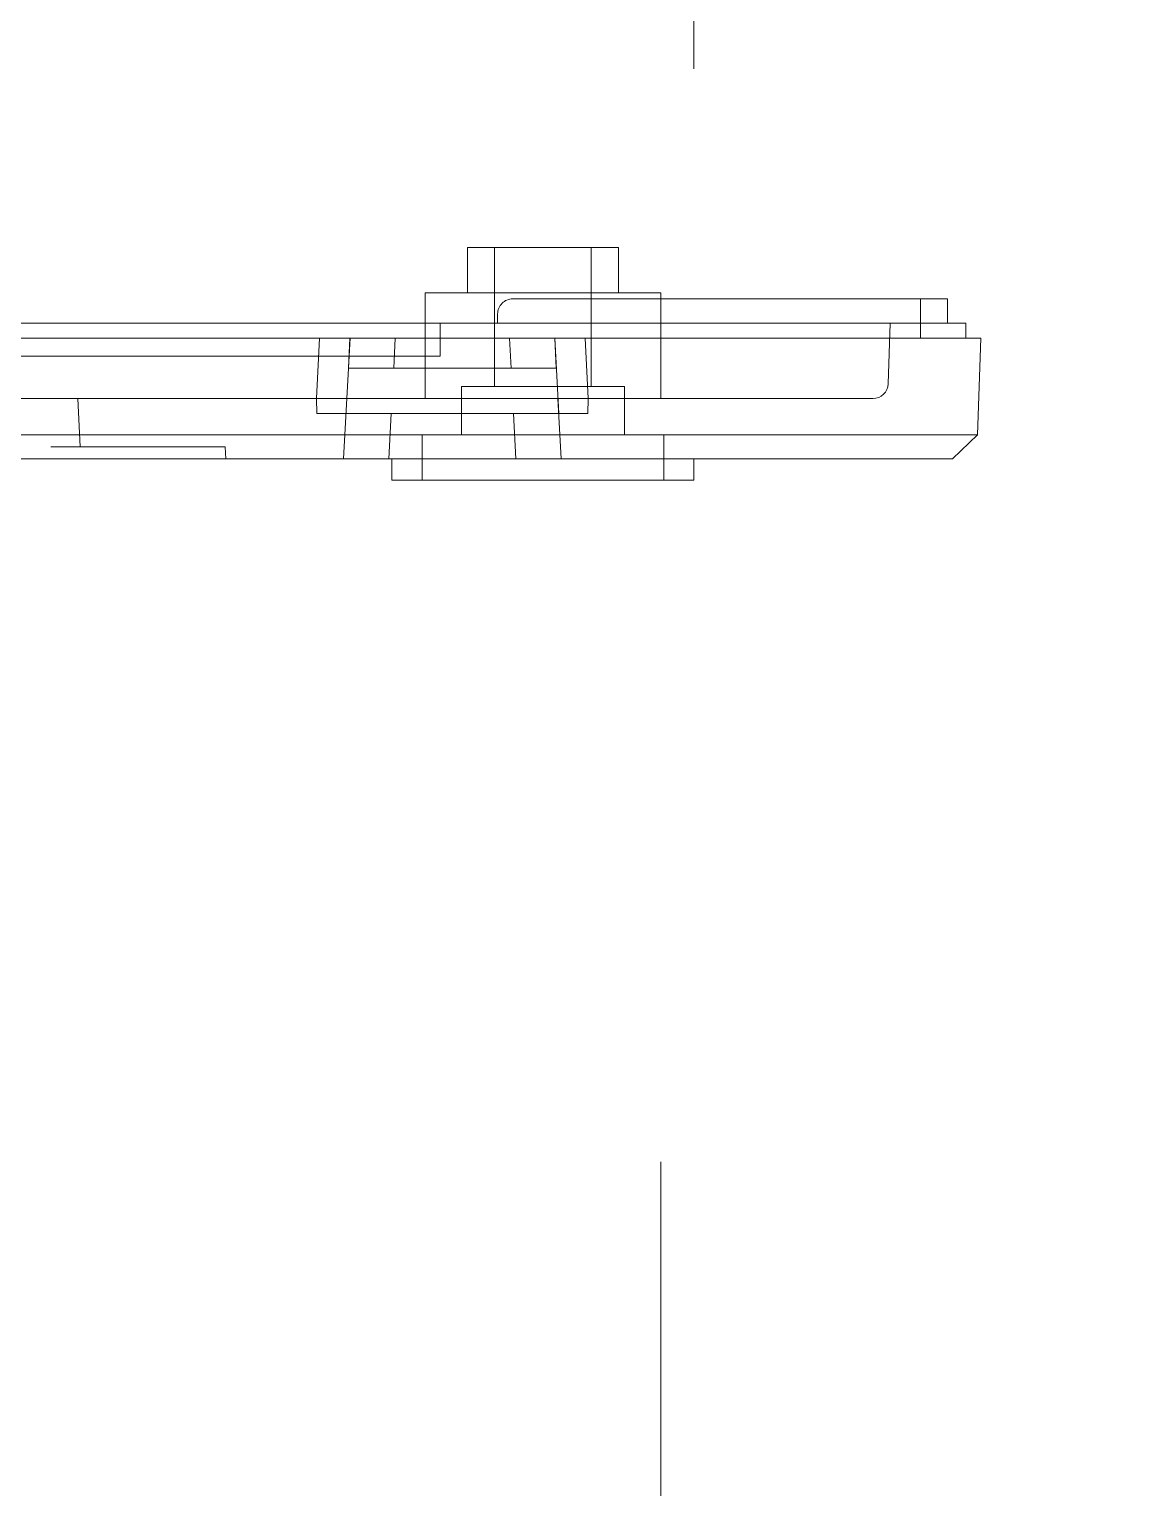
# Model space of a CAD drawing. Header units: millimetres. Extents: x -642 to 642, y -227 to 305.
# Drawn here: x 46.47 to 82.82, y -8.6 to 39.72 of the extents above; entities that cross this region are included whole.
import ezdxf
from ezdxf.lldxf.tags import DXFTag

# ---------------------------------------------------------------- set-up
doc = ezdxf.new("R2010")
doc.units = ezdxf.units.MM
doc.header["$MEASUREMENT"] = 0
doc.layers.add('layer 1', color=7, linetype='Continuous')
tags = doc.linetypes.add('New Line105', pattern=[0.2, 0.1, -0.1]).pattern_tags.tags
tags[6:7] = [DXFTag(74, 4), DXFTag(75, 0), DXFTag(340, '0'), DXFTag(46, 1.0), DXFTag(50, 0.0), DXFTag(44, 0.0), DXFTag(45, 0.0)]
tags[4:5] = [DXFTag(74, 4), DXFTag(75, 0), DXFTag(340, '0'), DXFTag(46, 1.0), DXFTag(50, 0.0), DXFTag(44, 0.0), DXFTag(45, 0.0)]
tags = doc.linetypes.add('New Line106', pattern=[0.2, 0.1, -0.1]).pattern_tags.tags
tags[6:7] = [DXFTag(74, 4), DXFTag(75, 0), DXFTag(340, '0'), DXFTag(46, 1.0), DXFTag(50, 0.0), DXFTag(44, 0.0), DXFTag(45, 0.0)]
tags[4:5] = [DXFTag(74, 4), DXFTag(75, 0), DXFTag(340, '0'), DXFTag(46, 1.0), DXFTag(50, 0.0), DXFTag(44, 0.0), DXFTag(45, 0.0)]
tags = doc.linetypes.add('New Line107', pattern=[0.2, 0.1, -0.1]).pattern_tags.tags
tags[6:7] = [DXFTag(74, 4), DXFTag(75, 0), DXFTag(340, '0'), DXFTag(46, 1.0), DXFTag(50, 0.0), DXFTag(44, 0.0), DXFTag(45, 0.0)]
tags[4:5] = [DXFTag(74, 4), DXFTag(75, 0), DXFTag(340, '0'), DXFTag(46, 1.0), DXFTag(50, 0.0), DXFTag(44, 0.0), DXFTag(45, 0.0)]
tags = doc.linetypes.add('New Line108', pattern=[0.2, 0.1, -0.1]).pattern_tags.tags
tags[6:7] = [DXFTag(74, 4), DXFTag(75, 0), DXFTag(340, '0'), DXFTag(46, 1.0), DXFTag(50, 0.0), DXFTag(44, 0.0), DXFTag(45, 0.0)]
tags[4:5] = [DXFTag(74, 4), DXFTag(75, 0), DXFTag(340, '0'), DXFTag(46, 1.0), DXFTag(50, 0.0), DXFTag(44, 0.0), DXFTag(45, 0.0)]
tags = doc.linetypes.add('New Line109', pattern=[0.2, 0.1, -0.1]).pattern_tags.tags
tags[6:7] = [DXFTag(74, 4), DXFTag(75, 0), DXFTag(340, '0'), DXFTag(46, 1.0), DXFTag(50, 0.0), DXFTag(44, 0.0), DXFTag(45, 0.0)]
tags[4:5] = [DXFTag(74, 4), DXFTag(75, 0), DXFTag(340, '0'), DXFTag(46, 1.0), DXFTag(50, 0.0), DXFTag(44, 0.0), DXFTag(45, 0.0)]
tags = doc.linetypes.add('New Line110', pattern=[0.2, 0.1, -0.1]).pattern_tags.tags
tags[6:7] = [DXFTag(74, 4), DXFTag(75, 0), DXFTag(340, '0'), DXFTag(46, 1.0), DXFTag(50, 0.0), DXFTag(44, 0.0), DXFTag(45, 0.0)]
tags[4:5] = [DXFTag(74, 4), DXFTag(75, 0), DXFTag(340, '0'), DXFTag(46, 1.0), DXFTag(50, 0.0), DXFTag(44, 0.0), DXFTag(45, 0.0)]
tags = doc.linetypes.add('New Line111', pattern=[0.2, 0.1, -0.1]).pattern_tags.tags
tags[6:7] = [DXFTag(74, 4), DXFTag(75, 0), DXFTag(340, '0'), DXFTag(46, 1.0), DXFTag(50, 0.0), DXFTag(44, 0.0), DXFTag(45, 0.0)]
tags[4:5] = [DXFTag(74, 4), DXFTag(75, 0), DXFTag(340, '0'), DXFTag(46, 1.0), DXFTag(50, 0.0), DXFTag(44, 0.0), DXFTag(45, 0.0)]
tags = doc.linetypes.add('New Line112', pattern=[0.2, 0.1, -0.1]).pattern_tags.tags
tags[6:7] = [DXFTag(74, 4), DXFTag(75, 0), DXFTag(340, '0'), DXFTag(46, 1.0), DXFTag(50, 0.0), DXFTag(44, 0.0), DXFTag(45, 0.0)]
tags[4:5] = [DXFTag(74, 4), DXFTag(75, 0), DXFTag(340, '0'), DXFTag(46, 1.0), DXFTag(50, 0.0), DXFTag(44, 0.0), DXFTag(45, 0.0)]
tags = doc.linetypes.add('New Line113', pattern=[0.2, 0.1, -0.1]).pattern_tags.tags
tags[6:7] = [DXFTag(74, 4), DXFTag(75, 0), DXFTag(340, '0'), DXFTag(46, 1.0), DXFTag(50, 0.0), DXFTag(44, 0.0), DXFTag(45, 0.0)]
tags[4:5] = [DXFTag(74, 4), DXFTag(75, 0), DXFTag(340, '0'), DXFTag(46, 1.0), DXFTag(50, 0.0), DXFTag(44, 0.0), DXFTag(45, 0.0)]
tags = doc.linetypes.add('New Line114', pattern=[0.2, 0.1, -0.1]).pattern_tags.tags
tags[6:7] = [DXFTag(74, 4), DXFTag(75, 0), DXFTag(340, '0'), DXFTag(46, 1.0), DXFTag(50, 0.0), DXFTag(44, 0.0), DXFTag(45, 0.0)]
tags[4:5] = [DXFTag(74, 4), DXFTag(75, 0), DXFTag(340, '0'), DXFTag(46, 1.0), DXFTag(50, 0.0), DXFTag(44, 0.0), DXFTag(45, 0.0)]
tags = doc.linetypes.add('New Line115', pattern=[0.2, 0.1, -0.1]).pattern_tags.tags
tags[6:7] = [DXFTag(74, 4), DXFTag(75, 0), DXFTag(340, '0'), DXFTag(46, 1.0), DXFTag(50, 0.0), DXFTag(44, 0.0), DXFTag(45, 0.0)]
tags[4:5] = [DXFTag(74, 4), DXFTag(75, 0), DXFTag(340, '0'), DXFTag(46, 1.0), DXFTag(50, 0.0), DXFTag(44, 0.0), DXFTag(45, 0.0)]
tags = doc.linetypes.add('New Line116', pattern=[0.2, 0.1, -0.1]).pattern_tags.tags
tags[6:7] = [DXFTag(74, 4), DXFTag(75, 0), DXFTag(340, '0'), DXFTag(46, 1.0), DXFTag(50, 0.0), DXFTag(44, 0.0), DXFTag(45, 0.0)]
tags[4:5] = [DXFTag(74, 4), DXFTag(75, 0), DXFTag(340, '0'), DXFTag(46, 1.0), DXFTag(50, 0.0), DXFTag(44, 0.0), DXFTag(45, 0.0)]
tags = doc.linetypes.add('New Line117', pattern=[0.2, 0.1, -0.1]).pattern_tags.tags
tags[6:7] = [DXFTag(74, 4), DXFTag(75, 0), DXFTag(340, '0'), DXFTag(46, 1.0), DXFTag(50, 0.0), DXFTag(44, 0.0), DXFTag(45, 0.0)]
tags[4:5] = [DXFTag(74, 4), DXFTag(75, 0), DXFTag(340, '0'), DXFTag(46, 1.0), DXFTag(50, 0.0), DXFTag(44, 0.0), DXFTag(45, 0.0)]
tags = doc.linetypes.add('New Line118', pattern=[0.2, 0.1, -0.1]).pattern_tags.tags
tags[6:7] = [DXFTag(74, 4), DXFTag(75, 0), DXFTag(340, '0'), DXFTag(46, 1.0), DXFTag(50, 0.0), DXFTag(44, 0.0), DXFTag(45, 0.0)]
tags[4:5] = [DXFTag(74, 4), DXFTag(75, 0), DXFTag(340, '0'), DXFTag(46, 1.0), DXFTag(50, 0.0), DXFTag(44, 0.0), DXFTag(45, 0.0)]
tags = doc.linetypes.add('New Line119', pattern=[0.2, 0.1, -0.1]).pattern_tags.tags
tags[6:7] = [DXFTag(74, 4), DXFTag(75, 0), DXFTag(340, '0'), DXFTag(46, 1.0), DXFTag(50, 0.0), DXFTag(44, 0.0), DXFTag(45, 0.0)]
tags[4:5] = [DXFTag(74, 4), DXFTag(75, 0), DXFTag(340, '0'), DXFTag(46, 1.0), DXFTag(50, 0.0), DXFTag(44, 0.0), DXFTag(45, 0.0)]
tags = doc.linetypes.add('New Line120', pattern=[0.2, 0.1, -0.1]).pattern_tags.tags
tags[6:7] = [DXFTag(74, 4), DXFTag(75, 0), DXFTag(340, '0'), DXFTag(46, 1.0), DXFTag(50, 0.0), DXFTag(44, 0.0), DXFTag(45, 0.0)]
tags[4:5] = [DXFTag(74, 4), DXFTag(75, 0), DXFTag(340, '0'), DXFTag(46, 1.0), DXFTag(50, 0.0), DXFTag(44, 0.0), DXFTag(45, 0.0)]
tags = doc.linetypes.add('New Line121', pattern=[0.2, 0.1, -0.1]).pattern_tags.tags
tags[6:7] = [DXFTag(74, 4), DXFTag(75, 0), DXFTag(340, '0'), DXFTag(46, 1.0), DXFTag(50, 0.0), DXFTag(44, 0.0), DXFTag(45, 0.0)]
tags[4:5] = [DXFTag(74, 4), DXFTag(75, 0), DXFTag(340, '0'), DXFTag(46, 1.0), DXFTag(50, 0.0), DXFTag(44, 0.0), DXFTag(45, 0.0)]
tags = doc.linetypes.add('New Line122', pattern=[0.2, 0.1, -0.1]).pattern_tags.tags
tags[6:7] = [DXFTag(74, 4), DXFTag(75, 0), DXFTag(340, '0'), DXFTag(46, 1.0), DXFTag(50, 0.0), DXFTag(44, 0.0), DXFTag(45, 0.0)]
tags[4:5] = [DXFTag(74, 4), DXFTag(75, 0), DXFTag(340, '0'), DXFTag(46, 1.0), DXFTag(50, 0.0), DXFTag(44, 0.0), DXFTag(45, 0.0)]
tags = doc.linetypes.add('New Line123', pattern=[0.2, 0.1, -0.1]).pattern_tags.tags
tags[6:7] = [DXFTag(74, 4), DXFTag(75, 0), DXFTag(340, '0'), DXFTag(46, 1.0), DXFTag(50, 0.0), DXFTag(44, 0.0), DXFTag(45, 0.0)]
tags[4:5] = [DXFTag(74, 4), DXFTag(75, 0), DXFTag(340, '0'), DXFTag(46, 1.0), DXFTag(50, 0.0), DXFTag(44, 0.0), DXFTag(45, 0.0)]
tags = doc.linetypes.add('New Line124', pattern=[0.2, 0.1, -0.1]).pattern_tags.tags
tags[6:7] = [DXFTag(74, 4), DXFTag(75, 0), DXFTag(340, '0'), DXFTag(46, 1.0), DXFTag(50, 0.0), DXFTag(44, 0.0), DXFTag(45, 0.0)]
tags[4:5] = [DXFTag(74, 4), DXFTag(75, 0), DXFTag(340, '0'), DXFTag(46, 1.0), DXFTag(50, 0.0), DXFTag(44, 0.0), DXFTag(45, 0.0)]
tags = doc.linetypes.add('New Line125', pattern=[0.2, 0.1, -0.1]).pattern_tags.tags
tags[6:7] = [DXFTag(74, 4), DXFTag(75, 0), DXFTag(340, '0'), DXFTag(46, 1.0), DXFTag(50, 0.0), DXFTag(44, 0.0), DXFTag(45, 0.0)]
tags[4:5] = [DXFTag(74, 4), DXFTag(75, 0), DXFTag(340, '0'), DXFTag(46, 1.0), DXFTag(50, 0.0), DXFTag(44, 0.0), DXFTag(45, 0.0)]
tags = doc.linetypes.add('New Line126', pattern=[0.2, 0.1, -0.1]).pattern_tags.tags
tags[6:7] = [DXFTag(74, 4), DXFTag(75, 0), DXFTag(340, '0'), DXFTag(46, 1.0), DXFTag(50, 0.0), DXFTag(44, 0.0), DXFTag(45, 0.0)]
tags[4:5] = [DXFTag(74, 4), DXFTag(75, 0), DXFTag(340, '0'), DXFTag(46, 1.0), DXFTag(50, 0.0), DXFTag(44, 0.0), DXFTag(45, 0.0)]
tags = doc.linetypes.add('New Line127', pattern=[0.2, 0.1, -0.1]).pattern_tags.tags
tags[6:7] = [DXFTag(74, 4), DXFTag(75, 0), DXFTag(340, '0'), DXFTag(46, 1.0), DXFTag(50, 0.0), DXFTag(44, 0.0), DXFTag(45, 0.0)]
tags[4:5] = [DXFTag(74, 4), DXFTag(75, 0), DXFTag(340, '0'), DXFTag(46, 1.0), DXFTag(50, 0.0), DXFTag(44, 0.0), DXFTag(45, 0.0)]
tags = doc.linetypes.add('New Line128', pattern=[0.2, 0.1, -0.1]).pattern_tags.tags
tags[6:7] = [DXFTag(74, 4), DXFTag(75, 0), DXFTag(340, '0'), DXFTag(46, 1.0), DXFTag(50, 0.0), DXFTag(44, 0.0), DXFTag(45, 0.0)]
tags[4:5] = [DXFTag(74, 4), DXFTag(75, 0), DXFTag(340, '0'), DXFTag(46, 1.0), DXFTag(50, 0.0), DXFTag(44, 0.0), DXFTag(45, 0.0)]
tags = doc.linetypes.add('New Line129', pattern=[0.2, 0.1, -0.1]).pattern_tags.tags
tags[6:7] = [DXFTag(74, 4), DXFTag(75, 0), DXFTag(340, '0'), DXFTag(46, 1.0), DXFTag(50, 0.0), DXFTag(44, 0.0), DXFTag(45, 0.0)]
tags[4:5] = [DXFTag(74, 4), DXFTag(75, 0), DXFTag(340, '0'), DXFTag(46, 1.0), DXFTag(50, 0.0), DXFTag(44, 0.0), DXFTag(45, 0.0)]
tags = doc.linetypes.add('New Line130', pattern=[0.2, 0.1, -0.1]).pattern_tags.tags
tags[6:7] = [DXFTag(74, 4), DXFTag(75, 0), DXFTag(340, '0'), DXFTag(46, 1.0), DXFTag(50, 0.0), DXFTag(44, 0.0), DXFTag(45, 0.0)]
tags[4:5] = [DXFTag(74, 4), DXFTag(75, 0), DXFTag(340, '0'), DXFTag(46, 1.0), DXFTag(50, 0.0), DXFTag(44, 0.0), DXFTag(45, 0.0)]
tags = doc.linetypes.add('New Line131', pattern=[0.2, 0.1, -0.1]).pattern_tags.tags
tags[6:7] = [DXFTag(74, 4), DXFTag(75, 0), DXFTag(340, '0'), DXFTag(46, 1.0), DXFTag(50, 0.0), DXFTag(44, 0.0), DXFTag(45, 0.0)]
tags[4:5] = [DXFTag(74, 4), DXFTag(75, 0), DXFTag(340, '0'), DXFTag(46, 1.0), DXFTag(50, 0.0), DXFTag(44, 0.0), DXFTag(45, 0.0)]
tags = doc.linetypes.add('New Line132', pattern=[0.2, 0.1, -0.1]).pattern_tags.tags
tags[6:7] = [DXFTag(74, 4), DXFTag(75, 0), DXFTag(340, '0'), DXFTag(46, 1.0), DXFTag(50, 0.0), DXFTag(44, 0.0), DXFTag(45, 0.0)]
tags[4:5] = [DXFTag(74, 4), DXFTag(75, 0), DXFTag(340, '0'), DXFTag(46, 1.0), DXFTag(50, 0.0), DXFTag(44, 0.0), DXFTag(45, 0.0)]
tags = doc.linetypes.add('New Line257', pattern=[0.2, 0.1, -0.1]).pattern_tags.tags
tags[6:7] = [DXFTag(74, 4), DXFTag(75, 0), DXFTag(340, '0'), DXFTag(46, 1.0), DXFTag(50, 0.0), DXFTag(44, 0.0), DXFTag(45, 0.0)]
tags[4:5] = [DXFTag(74, 4), DXFTag(75, 0), DXFTag(340, '0'), DXFTag(46, 1.0), DXFTag(50, 0.0), DXFTag(44, 0.0), DXFTag(45, 0.0)]
tags = doc.linetypes.add('New Line59', pattern=[0.2, 0.1, -0.1]).pattern_tags.tags
tags[6:7] = [DXFTag(74, 4), DXFTag(75, 0), DXFTag(340, '0'), DXFTag(46, 1.0), DXFTag(50, 0.0), DXFTag(44, 0.0), DXFTag(45, 0.0)]
tags[4:5] = [DXFTag(74, 4), DXFTag(75, 0), DXFTag(340, '0'), DXFTag(46, 1.0), DXFTag(50, 0.0), DXFTag(44, 0.0), DXFTag(45, 0.0)]
tags = doc.linetypes.add('New Line63', pattern=[0.2, 0.1, -0.1]).pattern_tags.tags
tags[6:7] = [DXFTag(74, 4), DXFTag(75, 0), DXFTag(340, '0'), DXFTag(46, 1.0), DXFTag(50, 0.0), DXFTag(44, 0.0), DXFTag(45, 0.0)]
tags[4:5] = [DXFTag(74, 4), DXFTag(75, 0), DXFTag(340, '0'), DXFTag(46, 1.0), DXFTag(50, 0.0), DXFTag(44, 0.0), DXFTag(45, 0.0)]
tags = doc.linetypes.add('New Line64', pattern=[0.2, 0.1, -0.1]).pattern_tags.tags
tags[6:7] = [DXFTag(74, 4), DXFTag(75, 0), DXFTag(340, '0'), DXFTag(46, 1.0), DXFTag(50, 0.0), DXFTag(44, 0.0), DXFTag(45, 0.0)]
tags[4:5] = [DXFTag(74, 4), DXFTag(75, 0), DXFTag(340, '0'), DXFTag(46, 1.0), DXFTag(50, 0.0), DXFTag(44, 0.0), DXFTag(45, 0.0)]
tags = doc.linetypes.add('New Line79', pattern=[0.2, 0.1, -0.1]).pattern_tags.tags
tags[6:7] = [DXFTag(74, 4), DXFTag(75, 0), DXFTag(340, '0'), DXFTag(46, 1.0), DXFTag(50, 0.0), DXFTag(44, 0.0), DXFTag(45, 0.0)]
tags[4:5] = [DXFTag(74, 4), DXFTag(75, 0), DXFTag(340, '0'), DXFTag(46, 1.0), DXFTag(50, 0.0), DXFTag(44, 0.0), DXFTag(45, 0.0)]
tags = doc.linetypes.add('New Line80', pattern=[0.2, 0.1, -0.1]).pattern_tags.tags
tags[6:7] = [DXFTag(74, 4), DXFTag(75, 0), DXFTag(340, '0'), DXFTag(46, 1.0), DXFTag(50, 0.0), DXFTag(44, 0.0), DXFTag(45, 0.0)]
tags[4:5] = [DXFTag(74, 4), DXFTag(75, 0), DXFTag(340, '0'), DXFTag(46, 1.0), DXFTag(50, 0.0), DXFTag(44, 0.0), DXFTag(45, 0.0)]
tags = doc.linetypes.add('New Line83', pattern=[0.2, 0.1, -0.1]).pattern_tags.tags
tags[6:7] = [DXFTag(74, 4), DXFTag(75, 0), DXFTag(340, '0'), DXFTag(46, 1.0), DXFTag(50, 0.0), DXFTag(44, 0.0), DXFTag(45, 0.0)]
tags[4:5] = [DXFTag(74, 4), DXFTag(75, 0), DXFTag(340, '0'), DXFTag(46, 1.0), DXFTag(50, 0.0), DXFTag(44, 0.0), DXFTag(45, 0.0)]
tags = doc.linetypes.add('New Line84', pattern=[0.2, 0.1, -0.1]).pattern_tags.tags
tags[6:7] = [DXFTag(74, 4), DXFTag(75, 0), DXFTag(340, '0'), DXFTag(46, 1.0), DXFTag(50, 0.0), DXFTag(44, 0.0), DXFTag(45, 0.0)]
tags[4:5] = [DXFTag(74, 4), DXFTag(75, 0), DXFTag(340, '0'), DXFTag(46, 1.0), DXFTag(50, 0.0), DXFTag(44, 0.0), DXFTag(45, 0.0)]
tags = doc.linetypes.add('New Line86', pattern=[0.2, 0.1, -0.1]).pattern_tags.tags
tags[6:7] = [DXFTag(74, 4), DXFTag(75, 0), DXFTag(340, '0'), DXFTag(46, 1.0), DXFTag(50, 0.0), DXFTag(44, 0.0), DXFTag(45, 0.0)]
tags[4:5] = [DXFTag(74, 4), DXFTag(75, 0), DXFTag(340, '0'), DXFTag(46, 1.0), DXFTag(50, 0.0), DXFTag(44, 0.0), DXFTag(45, 0.0)]
tags = doc.linetypes.add('New Line88', pattern=[0.2, 0.1, -0.1]).pattern_tags.tags
tags[6:7] = [DXFTag(74, 4), DXFTag(75, 0), DXFTag(340, '0'), DXFTag(46, 1.0), DXFTag(50, 0.0), DXFTag(44, 0.0), DXFTag(45, 0.0)]
tags[4:5] = [DXFTag(74, 4), DXFTag(75, 0), DXFTag(340, '0'), DXFTag(46, 1.0), DXFTag(50, 0.0), DXFTag(44, 0.0), DXFTag(45, 0.0)]
tags = doc.linetypes.add('New Line91', pattern=[0.2, 0.1, -0.1]).pattern_tags.tags
tags[6:7] = [DXFTag(74, 4), DXFTag(75, 0), DXFTag(340, '0'), DXFTag(46, 1.0), DXFTag(50, 0.0), DXFTag(44, 0.0), DXFTag(45, 0.0)]
tags[4:5] = [DXFTag(74, 4), DXFTag(75, 0), DXFTag(340, '0'), DXFTag(46, 1.0), DXFTag(50, 0.0), DXFTag(44, 0.0), DXFTag(45, 0.0)]
tags = doc.linetypes.add('New Line93', pattern=[0.2, 0.1, -0.1]).pattern_tags.tags
tags[6:7] = [DXFTag(74, 4), DXFTag(75, 0), DXFTag(340, '0'), DXFTag(46, 1.0), DXFTag(50, 0.0), DXFTag(44, 0.0), DXFTag(45, 0.0)]
tags[4:5] = [DXFTag(74, 4), DXFTag(75, 0), DXFTag(340, '0'), DXFTag(46, 1.0), DXFTag(50, 0.0), DXFTag(44, 0.0), DXFTag(45, 0.0)]

msp = doc.modelspace()

# ---------------------------------------------------------------- linework, layer by layer
at = {"layer": 'layer 1', "lineweight": 9}
for points, knots in [([(68.4862, 76.6694), (68.4862, 79.4308), (66.2476, 81.6694), (63.4862, 81.6694), (60.7248, 81.6694), (58.4862, 79.4308), (58.4862, 76.6694), (58.4862, 73.908), (60.7247, 71.6694), (63.4862, 71.6694), (66.2476, 71.6694), (68.4862, 73.9079), (68.4862, 76.6693), (68.4862, 209.2165), (68.4862, -55.8778), (68.4862, 76.6694)], [0, 0, 0, 0, 0.25, 0.25, 0.25, 0.5, 0.5, 0.5, 0.75, 0.75, 0.75, 1, 1, 1, 1.0001, 1.0001, 1.0001, 1.0001]), ([(67.3862, -27.6445), (67.3862, -25.4906), (65.6401, -23.7445), (63.4862, -23.7445), (61.3323, -23.7445), (59.5862, -25.4906), (59.5862, -27.6445), (59.5862, -29.7984), (61.3323, -31.5445), (63.4862, -31.5445), (65.6401, -31.5445), (67.3862, -29.7985), (67.3862, -27.6446), (67.3862, 75.7426), (67.3862, -131.0317), (67.3862, -27.6445)], [0, 0, 0, 0, 0.25, 0.25, 0.25, 0.5, 0.5, 0.5, 0.75, 0.75, 0.75, 1, 1, 1, 1.0001, 1.0001, 1.0001, 1.0001]), ([(62.4862, 30.7867), (62.3536, 30.7867), (62.2264, 30.734), (62.1326, 30.6403), (62.0389, 30.5465), (61.9862, 30.4193), (61.9862, 30.2867)], [0, 0, 0, 0, 0.5, 0.5, 0.5, 1, 1, 1, 1])]:
    msp.add_open_spline(points, degree=3, knots=knots, dxfattribs=at)
at = {"layer": 'layer 1', "lineweight": 40}
msp.add_open_spline([(154.071, 208.1518), (154.071, 208.1518), (-130.929, 208.1518), (-130.929, 208.1518), (-130.929, 208.1518), (-130.929, -207.3482), (-130.929, -207.3482), (-130.929, -207.3482), (154.071, -207.3482), (154.071, -207.3482), (154.071, -207.3482), (154.071, 208.1518), (154.071, 208.1518)], degree=3, knots=[0, 0, 0, 0, 0.25, 0.25, 0.25, 0.5, 0.5, 0.5, 0.75, 0.75, 0.75, 1, 1, 1, 1], dxfattribs=at)
at = {"layer": 'layer 1', "lineweight": 9}
for points in [[(60.9862, 32.4867), (60.9862, 32.4867), (65.9862, 32.4867), (65.9862, 32.4867)], [(60.9862, 30.9867), (60.9862, 30.9867), (60.9862, 32.4867), (60.9862, 32.4867)], [(65.9862, 30.9867), (65.9862, 30.9867), (65.9862, 32.4867), (65.9862, 32.4867)], [(59.5862, 30.9867), (59.5862, 30.9867), (67.3862, 30.9867), (67.3862, 30.9867)], [(59.5862, 29.9867), (59.5862, 29.9867), (59.5862, 30.9867), (59.5862, 30.9867)], [(67.3862, 30.7867), (67.3862, 30.7867), (67.3862, 30.9867), (67.3862, 30.9867)], [(62.4862, 30.7867), (62.4862, 30.7867), (76.8862, 30.7867), (76.8862, 30.7867)], [(76.8862, 29.9867), (76.8862, 29.9867), (76.8862, 30.7867), (76.8862, 30.7867)], [(-46.5138, 29.9867), (-46.5138, 29.9867), (77.4862, 29.9867), (77.4862, 29.9867)], [(61.9862, 29.9867), (61.9862, 29.9867), (61.9862, 30.2867), (61.9862, 30.2867)], [(77.4862, 29.4867), (77.4862, 29.4867), (77.4862, 29.9867), (77.4862, 29.9867)], [(-47.0138, 29.4867), (-47.0138, 29.4867), (77.9862, 29.4867), (77.9862, 29.4867)], [(77.9862, 29.4867), (77.9862, 29.4867), (77.8744, 26.2862), (77.8744, 26.2862)], [(77.8744, 26.2862), (77.8744, 26.2862), (-46.9021, 26.2862), (-46.9021, 26.2862)], [(77.0465, 25.4867), (77.0465, 25.4867), (77.8744, 26.2862), (77.8744, 26.2862)], [(77.0465, 25.4867), (77.0465, 25.4867), (-46.0741, 25.4867), (-46.0741, 25.4867)], [(58.4862, 25.4867), (58.4862, 25.4867), (58.4862, 24.7867), (58.4862, 24.7867)], [(68.4862, 25.4867), (68.4862, 25.4867), (68.4862, 24.7867), (68.4862, 24.7867)], [(68.4862, 24.7867), (68.4862, 24.7867), (58.4862, 24.7867), (58.4862, 24.7867)]]:
    msp.add_open_spline(points, degree=3, dxfattribs=at)
at = {"layer": 'layer 1', "color": 8, "linetype": 'New Line93', "lineweight": 9}
msp.add_open_spline([(65.0862, 32.4867), (65.0862, 32.4867), (61.8862, 32.4867), (61.8862, 32.4867)], degree=3, dxfattribs=at)
at = {"layer": 'layer 1', "color": 8, "linetype": 'New Line116', "lineweight": 9}
msp.add_open_spline([(61.8862, 32.4867), (61.8862, 32.4867), (61.8862, 27.8867), (61.8862, 27.8867)], degree=3, dxfattribs=at)
at = {"layer": 'layer 1', "color": 8, "linetype": 'New Line126', "lineweight": 9}
msp.add_open_spline([(65.0862, 32.4867), (65.0862, 32.4867), (65.0862, 27.8867), (65.0862, 27.8867)], degree=3, dxfattribs=at)
at = {"layer": 'layer 1', "color": 8, "linetype": 'New Line91', "lineweight": 9}
msp.add_open_spline([(65.0862, 30.9867), (65.0862, 30.9867), (61.8862, 30.9867), (61.8862, 30.9867)], degree=3, dxfattribs=at)
at = {"layer": 'layer 1', "color": 8, "linetype": 'New Line129', "lineweight": 9}
msp.add_open_spline([(67.3862, 27.4867), (67.3862, 27.4867), (67.3862, 30.7867), (67.3862, 30.7867)], degree=3, dxfattribs=at)
at = {"layer": 'layer 1', "color": 8, "linetype": 'New Line131', "lineweight": 9}
msp.add_open_spline([(75.9862, 29.4867), (75.9862, 29.4867), (75.9862, 30.7867), (75.9862, 30.7867)], degree=3, dxfattribs=at)
at = {"layer": 'layer 1', "color": 8, "linetype": 'New Line113', "lineweight": 9}
msp.add_open_spline([(59.5862, 27.4867), (59.5862, 27.4867), (59.5862, 29.9867), (59.5862, 29.9867)], degree=3, dxfattribs=at)
at = {"layer": 'layer 1', "color": 8, "linetype": 'New Line114', "lineweight": 9}
msp.add_open_spline([(60.0862, 29.9867), (60.0862, 29.9867), (60.0862, 28.8867), (60.0862, 28.8867)], degree=3, dxfattribs=at)
at = {"layer": 'layer 1', "color": 8, "linetype": 'New Line132', "lineweight": 9}
msp.add_open_spline([(74.9862, 29.9867), (74.9862, 29.9867), (74.9157, 27.9693), (74.9157, 27.9693)], degree=3, dxfattribs=at)
at = {"layer": 'layer 1', "color": 8, "linetype": 'New Line110', "lineweight": 9}
msp.add_open_spline([(56.0922, 29.4867), (56.0922, 29.4867), (55.9862, 27.4867), (55.9862, 27.4867)], degree=3, dxfattribs=at)
at = {"layer": 'layer 1', "color": 8, "linetype": 'New Line108', "lineweight": 9}
msp.add_open_spline([(57.0958, 29.4867), (57.0958, 29.4867), (57.0434, 28.4867), (57.0434, 28.4867)], degree=3, dxfattribs=at)
at = {"layer": 'layer 1', "color": 8, "linetype": 'New Line111', "lineweight": 9}
msp.add_open_spline([(57.0974, 29.4867), (57.0974, 29.4867), (57.0438, 28.4867), (57.0438, 28.4867)], degree=3, dxfattribs=at)
at = {"layer": 'layer 1', "color": 8, "linetype": 'New Line117', "lineweight": 9}
msp.add_open_spline([(58.5958, 29.4867), (58.5958, 29.4867), (58.5434, 28.4867), (58.5434, 28.4867)], degree=3, dxfattribs=at)
at = {"layer": 'layer 1', "color": 8, "linetype": 'New Line119', "lineweight": 9}
msp.add_open_spline([(58.5434, 28.4867), (58.5434, 28.4867), (58.5958, 29.4867), (58.5958, 29.4867)], degree=3, dxfattribs=at)
at = {"layer": 'layer 1', "color": 8, "linetype": 'New Line122', "lineweight": 9}
msp.add_open_spline([(62.429, 28.4867), (62.429, 28.4867), (62.3766, 29.4867), (62.3766, 29.4867)], degree=3, dxfattribs=at)
at = {"layer": 'layer 1', "color": 8, "linetype": 'New Line125', "lineweight": 9}
msp.add_open_spline([(64.0075, 26.9867), (64.0075, 26.9867), (63.8749, 29.4867), (63.8749, 29.4867)], degree=3, dxfattribs=at)
at = {"layer": 'layer 1', "color": 8, "linetype": 'New Line123', "lineweight": 9}
msp.add_open_spline([(63.8766, 29.4867), (63.8766, 29.4867), (63.929, 28.4867), (63.929, 28.4867)], degree=3, dxfattribs=at)
at = {"layer": 'layer 1', "color": 8, "linetype": 'New Line120', "lineweight": 9}
msp.add_open_spline([(64.8801, 29.4867), (64.8801, 29.4867), (64.9862, 27.4867), (64.9862, 27.4867)], degree=3, dxfattribs=at)
at = {"layer": 'layer 1', "color": 8, "linetype": 'New Line88', "lineweight": 9}
msp.add_open_spline([(60.0862, 28.8867), (60.0862, 28.8867), (-29.1138, 28.8867), (-29.1138, 28.8867)], degree=3, dxfattribs=at)
at = {"layer": 'layer 1', "color": 8, "linetype": 'New Line109', "lineweight": 9}
msp.add_open_spline([(57.0438, 28.4867), (57.0438, 28.4867), (56.8862, 25.4867), (56.8862, 25.4867)], degree=3, dxfattribs=at)
at = {"layer": 'layer 1', "color": 8, "linetype": 'New Line86', "lineweight": 9}
msp.add_open_spline([(63.9289, 28.4867), (63.9289, 28.4867), (57.0438, 28.4867), (57.0438, 28.4867)], degree=3, dxfattribs=at)
at = {"layer": 'layer 1', "color": 8, "linetype": 'New Line84', "lineweight": 9}
msp.add_open_spline([(66.1862, 27.8867), (66.1862, 27.8867), (60.7862, 27.8867), (60.7862, 27.8867)], degree=3, dxfattribs=at)
at = {"layer": 'layer 1', "color": 8, "linetype": 'New Line115', "lineweight": 9}
msp.add_open_spline([(60.7862, 27.8867), (60.7862, 27.8867), (60.7862, 26.2867), (60.7862, 26.2867)], degree=3, dxfattribs=at)
at = {"layer": 'layer 1', "color": 8, "linetype": 'New Line128', "lineweight": 9}
msp.add_open_spline([(66.1862, 27.8867), (66.1862, 27.8867), (66.1862, 26.2867), (66.1862, 26.2867)], degree=3, dxfattribs=at)
at = {"layer": 'layer 1', "color": 8, "linetype": 'New Line257', "lineweight": 9}
msp.add_open_spline([(74.416, 27.4867), (74.6854, 27.4867), (74.9063, 27.7001), (74.9157, 27.9693)], degree=3, dxfattribs=at)
at = {"layer": 'layer 1', "color": 8, "linetype": 'New Line83', "lineweight": 9}
msp.add_open_spline([(-43.4437, 27.4867), (-43.4437, 27.4867), (74.416, 27.4867), (74.416, 27.4867)], degree=3, dxfattribs=at)
at = {"layer": 'layer 1', "color": 8, "linetype": 'New Line105', "lineweight": 9}
msp.add_open_spline([(48.0814, 27.4867), (48.0814, 27.4867), (48.1652, 25.8867), (48.1652, 25.8867)], degree=3, dxfattribs=at)
at = {"layer": 'layer 1', "color": 8, "linetype": 'New Line107', "lineweight": 9}
msp.add_open_spline([(55.9862, 27.4867), (55.9862, 27.4867), (55.9949, 26.9867), (55.9949, 26.9867)], degree=3, dxfattribs=at)
at = {"layer": 'layer 1', "color": 8, "linetype": 'New Line80', "lineweight": 9}
msp.add_open_spline([(67.3862, 27.4867), (67.3862, 27.4867), (59.5862, 27.4867), (59.5862, 27.4867)], degree=3, dxfattribs=at)
at = {"layer": 'layer 1', "color": 8, "linetype": 'New Line124', "lineweight": 9}
msp.add_open_spline([(63.9814, 27.4867), (63.9814, 27.4867), (64.0862, 25.4867), (64.0862, 25.4867)], degree=3, dxfattribs=at)
at = {"layer": 'layer 1', "color": 8, "linetype": 'New Line127', "lineweight": 9}
msp.add_open_spline([(64.9862, 27.4867), (64.9862, 27.4867), (64.9775, 26.9867), (64.9775, 26.9867)], degree=3, dxfattribs=at)
at = {"layer": 'layer 1', "color": 8, "linetype": 'New Line79', "lineweight": 9}
msp.add_open_spline([(55.9949, 26.9867), (55.9949, 26.9867), (64.9775, 26.9867), (64.9775, 26.9867)], degree=3, dxfattribs=at)
at = {"layer": 'layer 1', "color": 8, "linetype": 'New Line118', "lineweight": 9}
msp.add_open_spline([(58.4648, 26.9867), (58.4648, 26.9867), (58.3862, 25.4867), (58.3862, 25.4867)], degree=3, dxfattribs=at)
at = {"layer": 'layer 1', "color": 8, "linetype": 'New Line121', "lineweight": 9}
msp.add_open_spline([(62.5862, 25.4867), (62.5862, 25.4867), (62.5076, 26.9867), (62.5076, 26.9867)], degree=3, dxfattribs=at)
at = {"layer": 'layer 1', "color": 8, "linetype": 'New Line112', "lineweight": 9}
msp.add_open_spline([(59.4862, 26.2867), (59.4862, 26.2867), (59.4862, 24.7867), (59.4862, 24.7867)], degree=3, dxfattribs=at)
at = {"layer": 'layer 1', "color": 8, "linetype": 'New Line130', "lineweight": 9}
msp.add_open_spline([(67.4862, 26.2867), (67.4862, 26.2867), (67.4862, 24.7867), (67.4862, 24.7867)], degree=3, dxfattribs=at)
at = {"layer": 'layer 1', "color": 8, "linetype": 'New Line64', "lineweight": 9}
msp.add_open_spline([(52.9652, 25.8867), (52.9652, 25.8867), (47.1862, 25.8867), (47.1862, 25.8867)], degree=3, dxfattribs=at)
at = {"layer": 'layer 1', "color": 8, "linetype": 'New Line106', "lineweight": 9}
msp.add_open_spline([(52.9652, 25.8867), (52.9652, 25.8867), (52.9862, 25.4867), (52.9862, 25.4867)], degree=3, dxfattribs=at)
at = {"layer": 'layer 1', "color": 8, "linetype": 'New Line63', "lineweight": 9}
msp.add_open_spline([(58.4862, 25.4867), (58.4862, 25.4867), (68.4862, 25.4867), (68.4862, 25.4867)], degree=3, dxfattribs=at)
at = {"layer": 'layer 1', "color": 8, "linetype": 'New Line59', "lineweight": 9}
msp.add_open_spline([(59.4862, 24.7867), (59.4862, 24.7867), (67.4862, 24.7867), (67.4862, 24.7867)], degree=3, dxfattribs=at)

doc.saveas('drawing.dxf')
